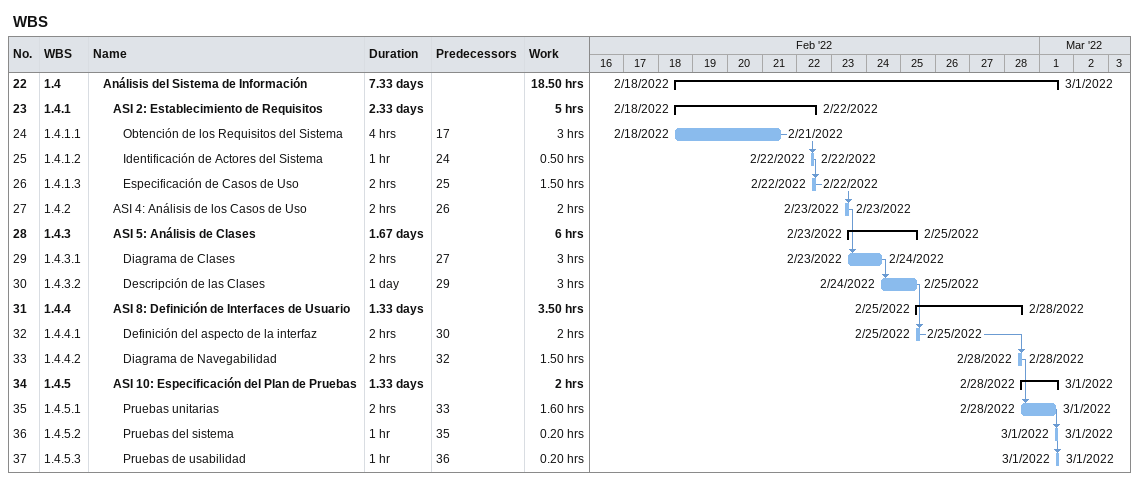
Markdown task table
WBS

| ID | WBS | Task | Duration | Start | Finish | Predecessors | Work (h) |
|---|---|---|---|---|---|---|---|
| 22 | 1.4 | **Análisis del Sistema de Información** | 7.33d | 2022-02-18 | 2022-03-01 |  | 18.50 |
| 23 | 1.4.1 | **ASI 2: Establecimiento de Requisitos** | 2.33d | 2022-02-18 | 2022-02-22 |  | 5 |
| 24 | 1.4.1.1 | Obtención de los Requisitos del Sistema | 4h | 2022-02-18 | 2022-02-21 | 17 | 3 |
| 25 | 1.4.1.2 | Identificación de Actores del Sistema | 1h | 2022-02-22 | 2022-02-22 | 24 | 0.50 |
| 26 | 1.4.1.3 | Especificación de Casos de Uso | 2h | 2022-02-22 | 2022-02-22 | 25 | 1.50 |
| 27 | 1.4.2 | ASI 4: Análisis de los Casos de Uso | 2h | 2022-02-23 | 2022-02-23 | 26 | 2 |
| 28 | 1.4.3 | **ASI 5: Análisis de Clases** | 1.67d | 2022-02-23 | 2022-02-25 |  | 6 |
| 29 | 1.4.3.1 | Diagrama de Clases | 2h | 2022-02-23 | 2022-02-24 | 27 | 3 |
| 30 | 1.4.3.2 | Descripción de las Clases | 1d | 2022-02-24 | 2022-02-25 | 29 | 3 |
| 31 | 1.4.4 | **ASI 8: Definición de Interfaces de Usuario** | 1.33d | 2022-02-25 | 2022-02-28 |  | 3.50 |
| 32 | 1.4.4.1 | Definición del aspecto de la interfaz | 2h | 2022-02-25 | 2022-02-25 | 30 | 2 |
| 33 | 1.4.4.2 | Diagrama de Navegabilidad | 2h | 2022-02-28 | 2022-02-28 | 32 | 1.50 |
| 34 | 1.4.5 | **ASI 10: Especificación del Plan de Pruebas** | 1.33d | 2022-02-28 | 2022-03-01 |  | 2 |
| 35 | 1.4.5.1 | Pruebas unitarias | 2h | 2022-02-28 | 2022-03-01 | 33 | 1.60 |
| 36 | 1.4.5.2 | Pruebas del sistema | 1h | 2022-03-01 | 2022-03-01 | 35 | 0.20 |
| 37 | 1.4.5.3 | Pruebas de usabilidad | 1h | 2022-03-01 | 2022-03-01 | 36 | 0.20 |
